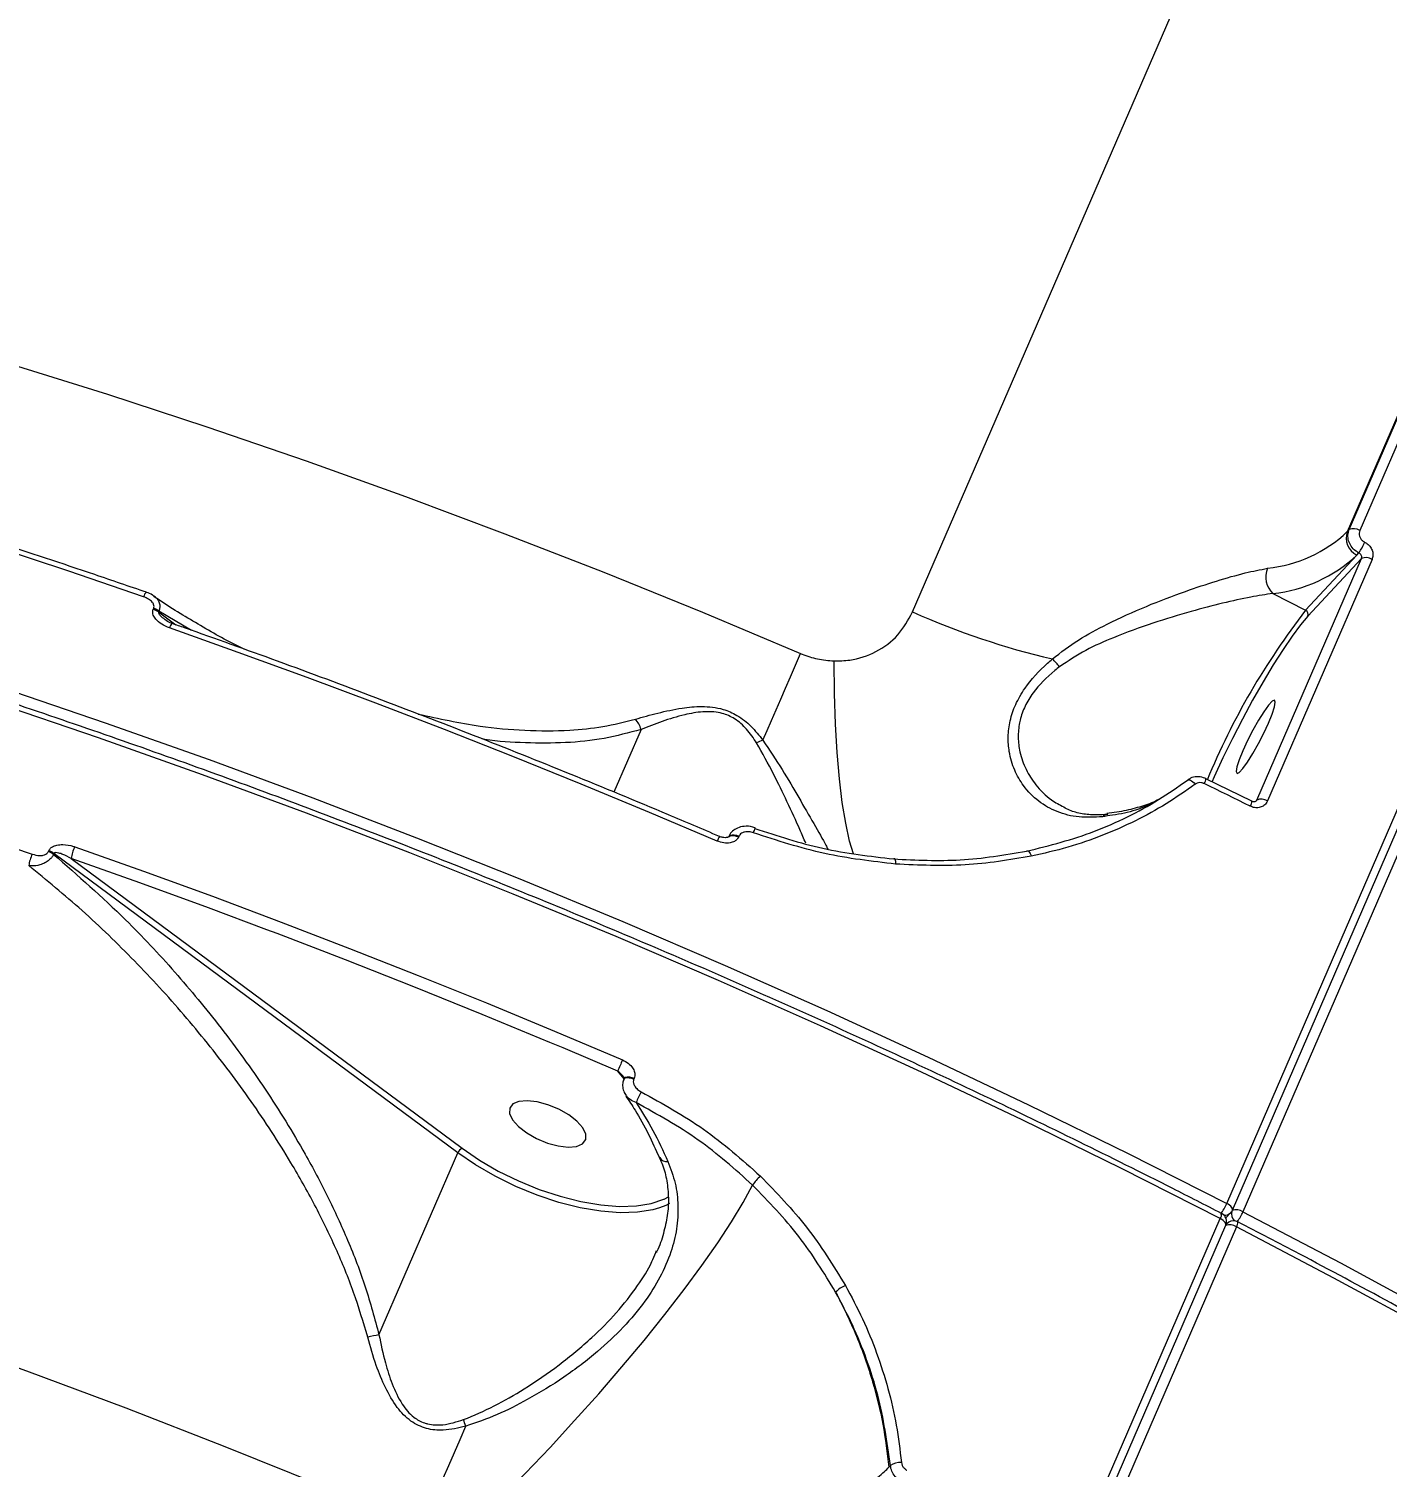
# Model space of a CAD drawing. Header units: millimetres. Extents: x -4688 to 6829, y -6350 to 4771.
# Drawn here: x 2557.3 to 2705.9, y 1205.5 to 1362.9 of the extents above; entities that cross this region are included whole.
import ezdxf

# ---------------------------------------------------------------- set-up
doc = ezdxf.new("R2010")
doc.units = ezdxf.units.MM
for name, color, linetype in [('DIKOM_ОБЪЕКТ', 7, 'Continuous'), ('DIKOM_РАЗМЕР_ЗОНА', 7, 'Continuous'), ('DIKOM_РАЗМЕР_ОБЪЕКТА', 7, 'Continuous')]:
    doc.layers.add(name, color=color, linetype=linetype)
doc.styles.add('style1', font='arial.ttf', dxfattribs={"width": 0.8})
doc.dimstyles.new('1-50', dxfattribs={"dimtxt": 300, "dimasz": 200, "dimexe": 100, "dimexo": 0, "dimgap": 100, "dimtad": 1, "dimtxsty": 'style1', "dimcen": 200, "dimclrd": 7, "dimclre": 7, "dimclrt": 7, "dimadec": 1, "dimazin": 2, "dimtfac": 1, "dimtmove": 0, "dimatfit": 2, "dimfxl": 0, "dimlwd": 25, "dimlwe": 18, "dimarcsym": 0})

# ---------------------------------------------------------------- blocks, each defined once
blk = doc.blocks.new('*D9')
at = {"layer": 'Defpoints', "color": 0, "transparency": 16777216}
for p in [(2285.35, 2926.08), (233.68, -3329.73), (5655.58, -3329.73)]:
    blk.add_point(p, dxfattribs=at)
at = {"layer": 'DIKOM_РАЗМЕР_ОБЪЕКТА', "color": 7, "lineweight": 18, "transparency": 16777216}
for p, q in [((2285.35, 2926.08), (5755.58, 2926.08)), ((233.68, -3329.73), (5755.58, -3329.73))]:
    blk.add_line(p, q, dxfattribs=at)
at = {"layer": 'DIKOM_РАЗМЕР_ОБЪЕКТА', "color": 7, "lineweight": 25, "transparency": 16777216}
blk.add_line((5655.58, 2726.08), (5655.58, -3129.73), dxfattribs=at)
at = {"layer": 'DIKOM_РАЗМЕР_ОБЪЕКТА', "color": 7, "transparency": 16777216}
for points in [[(5622.24, 2726.08), (5688.91, 2726.08), (5655.58, 2926.08)], [(5622.24, -3129.73), (5688.91, -3129.73), (5655.58, -3329.73)]]:
    blk.add_solid(points, dxfattribs=at)
at = {"layer": 'DIKOM_РАЗМЕР_ОБЪЕКТА', "color": 7, "transparency": 16777216, "insert": (5402.4, -130.27), "char_height": 300, "attachment_point": 5, "rotation": 90, "style": 'style1'}
blk.add_mtext('6250', dxfattribs=at)
blk = doc.blocks.new('*D10')
at = {"layer": 'Defpoints', "color": 0, "transparency": 16777216}
for p in [(2960.09, 4770.95), (741.18, -5330.34), (6729.08, -5330.34)]:
    blk.add_point(p, dxfattribs=at)
at = {"layer": 'DIKOM_РАЗМЕР_ЗОНА', "color": 7, "lineweight": 18, "transparency": 16777216}
for p, q in [((2960.09, 4770.95), (6829.08, 4770.95)), ((741.18, -5330.34), (6829.08, -5330.34))]:
    blk.add_line(p, q, dxfattribs=at)
at = {"layer": 'DIKOM_РАЗМЕР_ЗОНА', "color": 7, "lineweight": 25, "transparency": 16777216}
blk.add_line((6729.08, 4570.95), (6729.08, -5130.34), dxfattribs=at)
at = {"layer": 'DIKOM_РАЗМЕР_ЗОНА', "color": 7, "transparency": 16777216}
for points in [[(6695.74, 4570.95), (6762.41, 4570.95), (6729.08, 4770.95)], [(6695.74, -5130.34), (6762.41, -5130.34), (6729.08, -5330.34)]]:
    blk.add_solid(points, dxfattribs=at)
at = {"layer": 'DIKOM_РАЗМЕР_ЗОНА', "color": 7, "transparency": 16777216, "insert": (6475.9, -93.77), "char_height": 300, "attachment_point": 5, "rotation": 90, "style": 'style1'}
blk.add_mtext('10100', dxfattribs=at)
blk = doc.blocks.new('*D11')
at = {"layer": 'Defpoints', "color": 0, "transparency": 16777216}
for p in [(3703.08, 2652.76), (-3188.42, -47.63), (-3188.42, -4921.77)]:
    blk.add_point(p, dxfattribs=at)
at = {"layer": 'DIKOM_РАЗМЕР_ОБЪЕКТА', "color": 7, "lineweight": 18, "transparency": 16777216}
for p, q in [((3703.08, 2652.76), (3703.08, -5021.77)), ((-3188.42, -47.63), (-3188.42, -5021.77))]:
    blk.add_line(p, q, dxfattribs=at)
at = {"layer": 'DIKOM_РАЗМЕР_ОБЪЕКТА', "color": 7, "lineweight": 25, "transparency": 16777216}
blk.add_line((3503.08, -4921.77), (-2988.42, -4921.77), dxfattribs=at)
at = {"layer": 'DIKOM_РАЗМЕР_ОБЪЕКТА', "color": 7, "transparency": 16777216}
for points in [[(-2988.42, -4888.44), (-2988.42, -4955.11), (-3188.42, -4921.77)], [(3503.08, -4888.44), (3503.08, -4955.11), (3703.08, -4921.77)]]:
    blk.add_solid(points, dxfattribs=at)
at = {"layer": 'DIKOM_РАЗМЕР_ОБЪЕКТА', "color": 7, "transparency": 16777216, "insert": (4.08, -4668.6), "char_height": 300, "attachment_point": 5, "style": 'style1'}
blk.add_mtext('6900', dxfattribs=at)
blk = doc.blocks.new('*D12')
at = {"layer": 'Defpoints', "color": 0, "transparency": 16777216}
for p in [(4937.72, 2926.08), (-4688.42, -671.13), (4937.72, -6249.77)]:
    blk.add_point(p, dxfattribs=at)
at = {"layer": 'DIKOM_РАЗМЕР_ЗОНА', "color": 7, "lineweight": 18, "transparency": 16777216}
for p, q in [((4937.72, 2926.08), (4937.72, -6349.77)), ((-4688.42, -671.13), (-4688.42, -6349.77))]:
    blk.add_line(p, q, dxfattribs=at)
at = {"layer": 'DIKOM_РАЗМЕР_ЗОНА', "color": 7, "lineweight": 25, "transparency": 16777216}
blk.add_line((-4488.42, -6249.77), (4737.72, -6249.77), dxfattribs=at)
at = {"layer": 'DIKOM_РАЗМЕР_ЗОНА', "color": 7, "transparency": 16777216}
for points in [[(-4488.42, -6216.44), (-4488.42, -6283.11), (-4688.42, -6249.77)], [(4737.72, -6216.44), (4737.72, -6283.11), (4937.72, -6249.77)]]:
    blk.add_solid(points, dxfattribs=at)
at = {"layer": 'DIKOM_РАЗМЕР_ЗОНА', "color": 7, "transparency": 16777216, "insert": (124.65, -5996.6), "char_height": 300, "attachment_point": 5, "style": 'style1'}
blk.add_mtext('9650', dxfattribs=at)

msp = doc.modelspace()

# ---------------------------------------------------------------- linework, layer by layer
at = {"layer": 'DIKOM_ОБЪЕКТ', "color": 7, "linetype": 'Continuous', "lineweight": 15}
for p, q in [((2688.348, 1234.364), (2861.34, 1633.812)), ((2688.956, 1233.63), (2861.948, 1633.078)), ((2863.105, 1632.902), (2690.113, 1233.454)), ((2653.981, 1299.058), (2779.079, 1587.915)), ((2731.197, 1376.345), (2701.531, 1307.844)), ((2701.737, 1308.066), (2731.403, 1376.566)), ((2732.559, 1376.466), (2702.893, 1307.966)), ((2701.531, 1307.844), (2701.737, 1308.066)), ((2691.636, 1278.49), (2703.073, 1304.9)), ((2704.235, 1304.797), (2692.797, 1278.387)), ((2696.968, 1299.242), (2702.577, 1305.286)), ((2703.073, 1304.9), (2697.23, 1298.602)), ((2702.577, 1305.286), (2702.795, 1305.521)), ((2693.402, 1301.081), (2696.968, 1299.242)), ((2570.907, 1299.355), (2570.95, 1299.455)), ((2571.518, 1299.159), (2571.475, 1299.059)), ((2571.475, 1299.059), (2573.355, 1297.665)), ((2575.097, 1297.048), (2571.518, 1299.159)), ((2624.273, 1286.21), (2621.3, 1279.345)), ((2691.086, 1278.357), (2686.06, 1280.823)), ((2691.49, 1278.332), (2691.636, 1278.49)), ((2633.895, 1274.531), (2633.861, 1274.453)), ((2634.982, 1274.536), (2634.948, 1274.459)), ((2559.426, 1272.845), (2559.469, 1272.945)), ((2560.037, 1272.649), (2559.994, 1272.549)), ((2604.217, 1239.9), (2560.037, 1272.649)), ((2561.927, 1272.094), (2604.688, 1240.396)), ((2621.717, 1248.833), (2615.74, 1251.369)), ((2622.404, 1247.999), (2621.717, 1248.833)), ((2622.423, 1248.043), (2622.39, 1247.966)), ((2623.511, 1248.049), (2623.477, 1247.971)), ((2595.598, 1219.999), (2604.217, 1239.9)), ((2626.309, 1239.386), (2626.296, 1239.415)), ((2626.783, 1234.837), (2627.266, 1235.098)), ((2514.64, 833.266), (2687.633, 1232.714)), ((2688.24, 1232.775), (2688.771, 1233.347)), ((2688.351, 1232.149), (2688.274, 1232.066)), ((2515.248, 832.531), (2688.241, 1231.979)), ((2689.398, 1231.804), (2516.405, 832.356)), ((2625.888, 1229.014), (2625.971, 1229.21)), ((2651.374, 1205.509), (2651.546, 1205.694))]:
    msp.add_line(p, q, dxfattribs=at)
at = {"layer": 'DIKOM_ОБЪЕКТ', "color": 7, "linetype": 'Continuous', "lineweight": 15, "flags": 128}
for points in [[(2469.706, 1346.971), (2480.118, 1345.036), (2490.621, 1342.911), (2501.206, 1340.597), (2511.863, 1338.096), (2522.582, 1335.411), (2533.353, 1332.543), (2544.167, 1329.497), (2555.012, 1326.274), (2565.88, 1322.877), (2576.759, 1319.311), (2587.641, 1315.577), (2598.514, 1311.68), (2609.368, 1307.623), (2620.194, 1303.41), (2630.982, 1299.044), (2641.721, 1294.531)], [(2569.848, 1300.727), (2561.655, 1303.516), (2553.462, 1306.218), (2545.274, 1308.833), (2537.094, 1311.36), (2528.926, 1313.797), (2520.774, 1316.144), (2512.64, 1318.398), (2504.529, 1320.561)], [(2475.189, 1313.099), (2486.348, 1310.453), (2497.568, 1307.624), (2508.838, 1304.615), (2520.151, 1301.427), (2531.496, 1298.063), (2542.863, 1294.526), (2554.243, 1290.82), (2565.627, 1286.947), (2577.005, 1282.91), (2588.367, 1278.713), (2599.703, 1274.36), (2611.005, 1269.854), (2622.262, 1265.198), (2633.466, 1260.398), (2644.606, 1255.457), (2655.674, 1250.378), (2666.659, 1245.167), (2677.554, 1239.827), (2688.348, 1234.364)], [(2687.633, 1232.714), (2676.839, 1238.177), (2665.944, 1243.516), (2654.959, 1248.727), (2643.891, 1253.806), (2632.751, 1258.747), (2621.547, 1263.548), (2610.29, 1268.203), (2598.988, 1272.709), (2587.652, 1277.063), (2576.29, 1281.259), (2564.912, 1285.296), (2553.528, 1289.169), (2542.148, 1292.876), (2530.781, 1296.412), (2519.436, 1299.776), (2508.124, 1302.964), (2496.853, 1305.974), (2485.633, 1308.802), (2474.474, 1311.448)], [(2697.23, 1298.602), (2696.423, 1297.654), (2695.506, 1296.432), (2694.5, 1294.963), (2693.427, 1293.281), (2692.311, 1291.422), (2691.178, 1289.429), (2690.052, 1287.346), (2688.958, 1285.22), (2687.922, 1283.097), (2686.966, 1281.026), (2686.709, 1280.447)], [(2632.605, 1273.997), (2625.174, 1277.143), (2617.72, 1280.225), (2610.247, 1283.242), (2602.755, 1286.193), (2595.25, 1289.077), (2587.732, 1291.892), (2580.205, 1294.638), (2572.672, 1297.314)], [(2637.59, 1285.041), (2638.055, 1286.105), (2638.537, 1287.207), (2639.034, 1288.346), (2639.545, 1289.52), (2640.07, 1290.728), (2640.609, 1291.967), (2641.159, 1293.235), (2641.721, 1294.531)], [(2647.502, 1272.591), (2647.084, 1274.006), (2646.657, 1275.945), (2646.286, 1278.218), (2645.975, 1280.802), (2645.726, 1283.671), (2645.543, 1286.799), (2645.427, 1290.152), (2645.379, 1293.699)], [(2492.333, 1292.401), (2500.445, 1290.239), (2508.579, 1287.984), (2516.731, 1285.638), (2524.899, 1283.201), (2533.079, 1280.674), (2541.267, 1278.059), (2549.459, 1275.357), (2557.653, 1272.568)], [(2690.109, 1283.886), (2689.712, 1282.901), (2689.462, 1282.118), (2689.377, 1281.601), (2689.465, 1281.391), (2689.719, 1281.506), (2690.119, 1281.937), (2690.631, 1282.647), (2691.214, 1283.581), (2691.821, 1284.661), (2692.404, 1285.801), (2692.914, 1286.909), (2693.31, 1287.894), (2693.56, 1288.677), (2693.645, 1289.194), (2693.557, 1289.404), (2693.303, 1289.289), (2692.903, 1288.859), (2692.391, 1288.148), (2691.808, 1287.215), (2691.201, 1286.134), (2690.619, 1284.994), (2690.109, 1283.886)], [(2684.002, 1280.638), (2684.069, 1280.686), (2684.156, 1280.703), (2684.26, 1280.69), (2684.377, 1280.646), (2684.504, 1280.575), (2684.634, 1280.478), (2684.765, 1280.358), (2684.89, 1280.22)], [(2690.92, 1277.813), (2690.292, 1278.123), (2689.664, 1278.433), (2689.035, 1278.742), (2688.407, 1279.051), (2687.777, 1279.36), (2687.148, 1279.668), (2686.518, 1279.975), (2685.888, 1280.283)], [(2675.334, 1276.929), (2675.302, 1276.925), (2675.224, 1276.91)], [(2633.863, 1274.457), (2633.896, 1274.507), (2634.017, 1274.584), (2634.199, 1274.619), (2634.427, 1274.608), (2634.684, 1274.553), (2634.948, 1274.459)], [(2633.895, 1274.531), (2633.929, 1274.585), (2634.05, 1274.662), (2634.232, 1274.697), (2634.461, 1274.686), (2634.718, 1274.631), (2634.982, 1274.536)], [(2562.307, 1273.38), (2569.84, 1270.704), (2577.367, 1267.958), (2584.884, 1265.143), (2592.39, 1262.259), (2599.881, 1259.309), (2607.355, 1256.292), (2614.809, 1253.209), (2622.239, 1250.063)], [(2666.442, 1272.889), (2666.494, 1272.934), (2666.554, 1272.943), (2666.621, 1272.918), (2666.69, 1272.858), (2666.761, 1272.766), (2666.831, 1272.646), (2666.896, 1272.501), (2666.955, 1272.336)], [(2583.336, 1264.299), (2576.951, 1266.686), (2569.442, 1269.425), (2561.927, 1272.094)], [(2651.917, 1272.04), (2651.955, 1272.084), (2651.992, 1272.093), (2652.025, 1272.067), (2652.055, 1272.007), (2652.079, 1271.915), (2652.097, 1271.794), (2652.109, 1271.649), (2652.113, 1271.484)], [(2615.74, 1251.369), (2614.304, 1251.972), (2606.868, 1255.047), (2599.412, 1258.056), (2591.938, 1261), (2584.451, 1263.877), (2583.336, 1264.299)], [(2622.39, 1247.965), (2622.425, 1248.02), (2622.545, 1248.097), (2622.727, 1248.131), (2622.956, 1248.121), (2623.213, 1248.066), (2623.477, 1247.971)], [(2622.424, 1248.045), (2622.458, 1248.097), (2622.579, 1248.174), (2622.761, 1248.209), (2622.99, 1248.199), (2623.246, 1248.144), (2623.511, 1248.049)], [(2617.249, 1243.352), (2616.35, 1244.052), (2615.266, 1244.672), (2614.083, 1245.161), (2612.898, 1245.481), (2611.806, 1245.605), (2610.897, 1245.523), (2610.243, 1245.242), (2609.898, 1244.785), (2609.889, 1244.188), (2610.218, 1243.5), (2610.858, 1242.777), (2611.756, 1242.078), (2612.841, 1241.458), (2614.024, 1240.969), (2615.209, 1240.649), (2616.301, 1240.525), (2617.21, 1240.607), (2617.864, 1240.888), (2618.209, 1241.345), (2618.217, 1241.942), (2617.889, 1242.629), (2617.249, 1243.352)], [(2600.295, 1198.878), (2589.557, 1203.392), (2578.769, 1207.757), (2567.943, 1211.97), (2557.089, 1216.027), (2546.215, 1219.924), (2535.334, 1223.658), (2524.455, 1227.224), (2513.587, 1230.621), (2502.741, 1233.844), (2491.928, 1236.89), (2481.156, 1239.758), (2470.437, 1242.443)], [(2626.286, 1233.877), (2625.561, 1233.666), (2623.884, 1233.395), (2621.971, 1233.343), (2619.866, 1233.51), (2617.62, 1233.894), (2615.286, 1234.484), (2612.918, 1235.267), (2610.573, 1236.224), (2608.306, 1237.334), (2606.171, 1238.569), (2604.217, 1239.9)], [(2604.688, 1240.396), (2606.583, 1239.105), (2608.654, 1237.908), (2610.852, 1236.832), (2613.126, 1235.903), (2615.422, 1235.144), (2617.686, 1234.572), (2619.863, 1234.2), (2621.904, 1234.037), (2623.759, 1234.088), (2625.385, 1234.351), (2626.744, 1234.819), (2626.783, 1234.837)], [(2603.411, 1196.793), (2606.099, 1199.343), (2608.83, 1202.026), (2611.575, 1204.816), (2614.309, 1207.685), (2617.004, 1210.605), (2619.633, 1213.547), (2622.171, 1216.482), (2624.593, 1219.381), (2626.873, 1222.215), (2628.991, 1224.957), (2630.925, 1227.579), (2632.656, 1230.056), (2634.167, 1232.362), (2635.443, 1234.476), (2636.471, 1236.376)], [(2627.366, 1234.358), (2626.962, 1234.149), (2626.286, 1233.877)], [(2688.956, 1233.63), (2688.962, 1233.648), (2688.971, 1233.737), (2688.943, 1233.837), (2688.88, 1233.944), (2688.785, 1234.055), (2688.662, 1234.165), (2688.514, 1234.269), (2688.348, 1234.364)], [(2688.241, 1231.979), (2688.247, 1231.997), (2688.256, 1232.086), (2688.228, 1232.186), (2688.166, 1232.294), (2688.071, 1232.405), (2687.947, 1232.514), (2687.799, 1232.619), (2687.633, 1232.714)], [(2688.263, 1232.035), (2688.29, 1232.075), (2688.351, 1232.149)], [(2690.113, 1233.454), (2700.778, 1227.853), (2711.324, 1222.137)], [(2710.609, 1220.487), (2700.063, 1226.202), (2689.398, 1231.804)], [(2600.295, 1198.878), (2600.867, 1200.2), (2601.449, 1201.545), (2602.039, 1202.911), (2602.636, 1204.296), (2603.241, 1205.698), (2603.851, 1207.115), (2604.466, 1208.545), (2605.084, 1209.984)]]:
    msp.add_lwpolyline(points, dxfattribs=at)
at = {"layer": 'DIKOM_ОБЪЕКТ', "color": 7, "linetype": 'Continuous', "lineweight": 15}
for centre, radius, start, end in [((2691.195, 1318.86), 15.105, 276.07232, 313.17685), ((2703.458, 1307.139), 2.052, 159.89761, 244.57363), ((2702.227, 1307.003), 1.171, 55.34952, 114.76817), ((2697.231, 1309.281), 6.715, 325.94929, 337.38902), ((2691.725, 1316.852), 15.86, 276.07232, 313.17685), ((2703.564, 1303.832), 1.175, 55.21042, 114.69449), ((2695.087, 1302.899), 2.479, 157.70746, 227.19283), ((2570.675, 1300.533), 0.849, 127.23137, 166.77436), ((2570.205, 1297.311), 2.16, 54.0055, 71.05225), ((2570.249, 1297.412), 2.16, 54.0055, 71.05225), ((2689.129, 1378.264), 86.654, 246.07072, 256.74963), ((2761.403, 1249.415), 81.453, 142.28537, 157.42795), ((2696.748, 1298.779), 0.513, 339.89761, 64.57363), ((2573.5, 1297.126), 0.848, 127.75076, 167.23816), ((2663.804, 1287.984), 8.065, 39.09911, 47.36053), ((2621.466, 1285.383), 2.926, 16.42448, 41.8645), ((2638.616, 1281.721), 3.475, 107.17727, 119.61812), ((2684.811, 1280.923), 1.253, 329.26584, 355.42012), ((2689.962, 1278.402), 1.124, 328.44658, 357.72249), ((2692.127, 1277.422), 1.175, 55.21042, 114.69449), ((2675.478, 1275.81), 1.13, 103.03344, 130.47356), ((2644.74, 1268.917), 13.156, 154.83451, 157.28608), ((2632.688, 1276.425), 4.17, 338.65567, 346.41107), ((2558.768, 1270.902), 2.16, 54.0055, 71.05225), ((2566.664, 1271.393), 4.789, 155.48338, 171.57647), ((2562.026, 1270.598), 4.796, 155.75129, 171.40148), ((2558.724, 1270.801), 2.16, 54.0055, 71.05225), ((2698.992, 1216.718), 83.683, 156.51725, 157.43237), ((2645.779, 1235.239), 24.283, 152.20863, 155.28087), ((2605.071, 1239.56), 0.919, 114.59903, 158.32488), ((2627.095, 1239.881), 0.929, 212.19645, 277.11609), ((2640.98, 1233.27), 5.475, 131.80022, 145.43355), ((2683.578, 1236.329), 5.158, 322.68627, 337.61263), ((2688.038, 1234.027), 1, 317.13963, 336.58356), ((2689.396, 1232.427), 1.252, 55.10661, 111.44657), ((2686.882, 1233.21), 0.9, 326.50222, 3.55481), ((2687.323, 1232.377), 1, 336.58356, 62.78465), ((2688.151, 1233.946), 0.862, 261.21892, 315.99816), ((2688.68, 1230.773), 1.255, 55.15439, 111.26544), ((2689.084, 1231.469), 1, 76.22064, 137.13963), ((2689.849, 1233.221), 0.998, 163.09351, 229.46639), ((2689.084, 1231.469), 1, 62.66279, 76.22064), ((2688.667, 1232.291), 0.878, 326.26977, 4.29789), ((2685.001, 1235.604), 5.545, 324.37898, 337.19161), ((2647.762, 1222.572), 3.04, 111.97016, 136.51416), ((2605.307, 1173.77), 47.238, 101.85993, 103.3947), ((2585.055, 1203.67), 21.001, 17.4978, 19.60072), ((2652.599, 1204.204), 1.825, 85.04262, 125.25228)]:
    msp.add_arc(centre, radius, start, end, dxfattribs=at)
for points, knots in [([(2687.78, 1233.266), (2685.998, 1234.178), (2680.827, 1236.825), (2672.197, 1241.122), (2661.868, 1246.118), (2651.458, 1250.997), (2640.979, 1255.756), (2630.437, 1260.391), (2619.841, 1264.899), (2609.198, 1269.277), (2598.516, 1273.522), (2587.803, 1277.629), (2577.068, 1281.597), (2566.318, 1285.422), (2555.562, 1289.101), (2544.807, 1292.631), (2534.062, 1296.01), (2523.335, 1299.236), (2512.634, 1302.305), (2501.966, 1305.216), (2491.34, 1307.966), (2480.764, 1310.553), (2470.246, 1312.976), (2459.793, 1315.232), (2449.414, 1317.32), (2439.116, 1319.237), (2428.907, 1320.984), (2418.795, 1322.558), (2408.787, 1323.958), (2398.89, 1325.184), (2389.113, 1326.233), (2379.462, 1327.106), (2369.944, 1327.801), (2360.567, 1328.318), (2351.339, 1328.657), (2342.264, 1328.818), (2333.352, 1328.799), (2324.607, 1328.602), (2316.037, 1328.226), (2307.649, 1327.671), (2299.447, 1326.938), (2291.44, 1326.027), (2283.632, 1324.939), (2276.029, 1323.675), (2268.637, 1322.235), (2261.463, 1320.62), (2254.51, 1318.832), (2247.785, 1316.871), (2241.293, 1314.74), (2235.038, 1312.439), (2229.026, 1309.971), (2223.261, 1307.336), (2217.748, 1304.538), (2212.49, 1301.578), (2207.494, 1298.458), (2202.759, 1295.183), (2198.303, 1291.746), (2194.639, 1288.659), (2192.573, 1286.657), (2191.8, 1285.907)], [0, 0, 0, 0, 0.0093746, 0.0271864, 0.0449984, 0.0628104, 0.0806223, 0.0984341, 0.116246, 0.1340579, 0.1518698, 0.1696818, 0.1874938, 0.205306, 0.2231183, 0.2409307, 0.2587433, 0.2765562, 0.2943692, 0.3121826, 0.3299962, 0.3478102, 0.3656245, 0.3834392, 0.4012543, 0.4190699, 0.436886, 0.4547026, 0.4725198, 0.4903376, 0.508156, 0.5259751, 0.543795, 0.5616156, 0.579437, 0.5972592, 0.6150823, 0.6329063, 0.6507312, 0.668557, 0.6863838, 0.7042113, 0.7220398, 0.7398689, 0.7576987, 0.775529, 0.7933595, 0.8111899, 0.8290198, 0.8468486, 0.8646758, 0.8825006, 0.9003223, 0.9181399, 0.9359523, 0.9537585, 0.9715573, 0.9893478, 1, 1, 1, 1]), ([(2570.161, 1301.209), (2568.274, 1301.857), (2562.803, 1303.736), (2553.745, 1306.733), (2542.998, 1310.149), (2532.265, 1313.41), (2521.558, 1316.514), (2512.444, 1319.035), (2506.911, 1320.494), (2504.923, 1321.018)], [0, 0, 0, 0, 0.0864657, 0.250752, 0.4150434, 0.5793367, 0.7436321, 0.9079299, 1, 1, 1, 1]), ([(2702.795, 1305.521), (2702.667, 1305.595), (2702.346, 1305.782), (2701.933, 1306.232), (2701.646, 1306.832), (2701.554, 1307.48), (2701.676, 1307.871), (2701.737, 1308.066)], [0, 0, 0, 0, 0.14171637, 0.35639956, 0.57095124, 0.78546074, 1, 1, 1, 1]), ([(2702.893, 1307.966), (2702.862, 1307.869), (2702.802, 1307.673), (2702.849, 1307.35), (2702.995, 1307.051), (2703.204, 1306.828), (2703.366, 1306.736), (2703.43, 1306.699)], [0, 0, 0, 0, 0.21424, 0.428583, 0.6431735, 0.858082, 1, 1, 1, 1]), ([(2703.43, 1306.699), (2703.527, 1306.644), (2703.769, 1306.505), (2704.082, 1306.17), (2704.301, 1305.722), (2704.371, 1305.236), (2704.28, 1304.943), (2704.235, 1304.797)], [0, 0, 0, 0, 0.1418471, 0.3567284, 0.5713333, 0.7857186, 1, 1, 1, 1]), ([(2703.073, 1304.9), (2703.088, 1304.948), (2703.118, 1305.046), (2703.093, 1305.205), (2703.018, 1305.352), (2702.911, 1305.46), (2702.828, 1305.503), (2702.795, 1305.521)], [0, 0, 0, 0, 0.2139775, 0.4281717, 0.6427849, 0.8579017, 1, 1, 1, 1]), ([(2669.267, 1293.917), (2670.195, 1294.635), (2672.055, 1296.072), (2675.586, 1297.937), (2679.547, 1299.728), (2683.612, 1301.264), (2687.25, 1302.477), (2690.312, 1303.355), (2692.004, 1303.686), (2692.793, 1303.84)], [0, 0, 0, 0, 0.1281522, 0.2567389, 0.4268156, 0.5968782, 0.7373104, 0.8775716, 1, 1, 1, 1]), ([(2570.95, 1299.455), (2570.97, 1299.524), (2571.009, 1299.661), (2570.949, 1299.906), (2570.759, 1300.2), (2570.381, 1300.508), (2570.031, 1300.652), (2569.848, 1300.727)], [0, 0, 0, 0, 0.1206113, 0.2406382, 0.4168594, 0.6949762, 1, 1, 1, 1]), ([(2570.964, 1300.799), (2570.919, 1300.835), (2570.685, 1301.021), (2570.393, 1301.119), (2570.156, 1301.199)], [0, 0, 0, 0, 0.1883573, 1, 1, 1, 1]), ([(2580.83, 1294.992), (2580.783, 1295.014), (2579.178, 1295.773), (2576.105, 1297.544), (2572.86, 1299.452), (2571.19, 1300.624), (2570.968, 1300.779)], [0, 0, 0, 0, 0.0139199, 0.4754511, 0.9305287, 1, 1, 1, 1]), ([(2570.975, 1300.788), (2571.137, 1300.663), (2571.43, 1300.437), (2571.608, 1299.982), (2571.642, 1299.558), (2571.56, 1299.294), (2571.518, 1299.159)], [0, 0, 0, 0, 0.3267964, 0.593228, 0.7911463, 1, 1, 1, 1]), ([(2693.402, 1301.081), (2692.612, 1300.965), (2690.921, 1300.717), (2687.876, 1300.033), (2684.278, 1299.09), (2680.24, 1297.868), (2676.341, 1296.449), (2672.844, 1294.921), (2670.999, 1293.693), (2670.063, 1293.07)], [0, 0, 0, 0, 0.12270887, 0.26246211, 0.40601624, 0.57492486, 0.74826212, 0.87236816, 1, 1, 1, 1]), ([(2572.672, 1297.314), (2572.381, 1297.436), (2571.818, 1297.672), (2571.215, 1298.174), (2570.912, 1298.649), (2570.817, 1299.035), (2570.877, 1299.248), (2570.907, 1299.355)], [0, 0, 0, 0, 0.3047452, 0.5876433, 0.7664737, 0.8828691, 1, 1, 1, 1]), ([(2571.475, 1299.059), (2571.471, 1299.044), (2571.461, 1299.01), (2571.477, 1298.934), (2571.56, 1298.771), (2571.818, 1298.484), (2572.102, 1298.307), (2572.283, 1298.195)], [0, 0, 0, 0, 0.0412398, 0.0920941, 0.1844323, 0.4812315, 1, 1, 1, 1]), ([(2572.988, 1297.818), (2572.907, 1297.839), (2572.606, 1297.916), (2572.367, 1298.089), (2572.192, 1298.216)], [0, 0, 0, 0, 0.2683331, 1, 1, 1, 1]), ([(2645.379, 1293.699), (2645.956, 1293.711), (2647.574, 1293.743), (2650.073, 1294.619), (2652.528, 1296.437), (2653.494, 1298.179), (2653.981, 1299.058)], [0, 0, 0, 0, 0.1529617, 0.4283712, 0.7114357, 1, 1, 1, 1]), ([(2632.833, 1274.512), (2630.975, 1275.303), (2625.585, 1277.6), (2616.627, 1281.302), (2605.952, 1285.572), (2595.245, 1289.703), (2584.701, 1293.626), (2577.275, 1296.29), (2573.43, 1297.639), (2572.98, 1297.797)], [0, 0, 0, 0, 0.0939969, 0.2725895, 0.4511864, 0.6297838, 0.808382, 0.9775831, 1, 1, 1, 1]), ([(2641.721, 1294.531), (2641.775, 1294.508), (2642.373, 1294.256), (2643.585, 1293.861), (2644.773, 1293.754), (2645.379, 1293.699)], [0, 0, 0, 0, 0.0468117, 0.5142778, 1, 1, 1, 1]), ([(2674.745, 1276.669), (2673.874, 1276.618), (2672.106, 1276.515), (2669.768, 1277.122), (2667.705, 1278.272), (2666.154, 1279.854), (2665.076, 1281.731), (2664.525, 1283.566), (2664.385, 1285.415), (2664.592, 1287.155), (2665.194, 1288.959), (2666.444, 1291.136), (2667.952, 1292.778), (2669.091, 1293.765), (2669.267, 1293.917)], [0, 0, 0, 0, 0.1084786, 0.2202175, 0.3276464, 0.4383071, 0.5238012, 0.6115056, 0.6745126, 0.7390859, 0.8027725, 0.8688952, 0.9797316, 1, 1, 1, 1]), ([(2670.063, 1293.07), (2669.89, 1292.936), (2668.784, 1292.072), (2667.374, 1290.662), (2666.223, 1288.764), (2665.829, 1287.649), (2665.576, 1286.495), (2665.478, 1285.305), (2665.698, 1283.565), (2666.333, 1281.789), (2667.49, 1279.994), (2668.883, 1278.568), (2670.054, 1277.973), (2670.522, 1277.736)], [0, 0, 0, 0, 0.0272962, 0.174799, 0.2515823, 0.331339, 0.3460844, 0.4301807, 0.5168111, 0.6333595, 0.7531432, 0.9014184, 1, 1, 1, 1]), ([(2623.645, 1287.336), (2624.45, 1287.564), (2626.069, 1288.025), (2628.508, 1288.55), (2630.91, 1288.792), (2633.026, 1288.578), (2634.909, 1287.759), (2636.399, 1286.553), (2637.182, 1285.559), (2637.59, 1285.041)], [0, 0, 0, 0, 0.1836407, 0.3692282, 0.5090692, 0.6522032, 0.7508521, 0.870207, 1, 1, 1, 1]), ([(2599.898, 1287.883), (2602.15, 1287.397), (2606.039, 1286.557), (2611.581, 1286.047), (2616.07, 1286.052), (2620.117, 1286.453), (2622.466, 1287.041), (2623.645, 1287.336)], [0, 0, 0, 0, 0.2809501, 0.4853037, 0.69096, 0.8448854, 1, 1, 1, 1]), ([(2636.899, 1284.742), (2636.564, 1285.251), (2635.93, 1286.211), (2634.642, 1287.388), (2633.039, 1288.09), (2631.828, 1288.177), (2630.451, 1288.107), (2628.793, 1287.801), (2626.536, 1287.094), (2625.031, 1286.506), (2624.273, 1286.21)], [0, 0, 0, 0, 0.1298043, 0.2451349, 0.3384772, 0.4558055, 0.4772513, 0.6177466, 0.807631, 1, 1, 1, 1]), ([(2624.273, 1286.21), (2622.929, 1285.846), (2620.227, 1285.115), (2615.971, 1284.689), (2611.61, 1284.715), (2608.55, 1284.872), (2606.964, 1285.164), (2606.861, 1285.183)], [0, 0, 0, 0, 0.2401438, 0.4829707, 0.732, 0.9824499, 1, 1, 1, 1]), ([(2642.285, 1273.755), (2642.08, 1274.243), (2641.528, 1275.554), (2640.304, 1278.151), (2638.801, 1281.353), (2637.537, 1283.605), (2636.899, 1284.742)], [0, 0, 0, 0, 0.1750936, 0.4700748, 0.7325827, 1, 1, 1, 1]), ([(2637.59, 1285.041), (2638.316, 1283.953), (2639.786, 1281.75), (2641.587, 1278.636), (2643.204, 1275.845), (2644.27, 1273.985), (2644.623, 1273.263), (2644.687, 1273.131)], [0, 0, 0, 0, 0.2232008, 0.4519529, 0.6950554, 0.9441732, 1, 1, 1, 1]), ([(2686.053, 1280.807), (2685.974, 1280.849), (2685.667, 1281.012), (2685.076, 1281.064), (2684.446, 1280.948), (2684.155, 1280.723), (2684.047, 1280.639)], [0, 0, 0, 0, 0.1238586, 0.4815759, 0.8066623, 1, 1, 1, 1]), ([(2666.442, 1272.889), (2668.966, 1273.529), (2672.787, 1274.496), (2677.505, 1276.61), (2680.903, 1278.453), (2682.98, 1279.918), (2684.002, 1280.638)], [0, 0, 0, 0, 0.3951678, 0.5979285, 0.8021812, 1, 1, 1, 1]), ([(2684.89, 1280.22), (2683.846, 1279.487), (2681.762, 1278.022), (2678.365, 1276.168), (2674.768, 1274.577), (2670.966, 1273.258), (2668.296, 1272.644), (2666.955, 1272.336)], [0, 0, 0, 0, 0.1976813, 0.3947, 0.5930892, 0.7957984, 1, 1, 1, 1]), ([(2685.888, 1280.283), (2685.783, 1280.323), (2685.572, 1280.403), (2685.242, 1280.391), (2685.017, 1280.309), (2684.912, 1280.236), (2684.89, 1280.22)], [0, 0, 0, 0, 0.3067236, 0.613302, 0.919473, 1, 1, 1, 1]), ([(2675.335, 1276.943), (2674.886, 1276.9), (2673.89, 1276.804), (2672.492, 1276.966), (2671.331, 1277.249), (2670.723, 1277.586), (2670.515, 1277.701)], [0, 0, 0, 0, 0.2427927, 0.5374353, 0.8423638, 1, 1, 1, 1]), ([(2680.078, 1278.086), (2679.525, 1277.834), (2678.302, 1277.277), (2676.388, 1276.892), (2675.112, 1276.719), (2674.745, 1276.669)], [0, 0, 0, 0, 0.3710263, 0.819457, 1, 1, 1, 1]), ([(2680.946, 1278.571), (2680.671, 1278.435), (2679.909, 1278.056), (2678.349, 1277.576), (2676.711, 1277.186), (2675.585, 1277.055), (2675.218, 1277.013)], [0, 0, 0, 0, 0.1848358, 0.513181, 0.8413245, 1, 1, 1, 1]), ([(2692.797, 1278.387), (2692.751, 1278.299), (2692.635, 1278.078), (2692.324, 1277.809), (2691.885, 1277.645), (2691.391, 1277.631), (2691.077, 1277.752), (2690.92, 1277.813)], [0, 0, 0, 0, 0.1406201, 0.3550994, 0.5698681, 0.7848826, 1, 1, 1, 1]), ([(2691.553, 1278.381), (2691.547, 1278.37), (2691.525, 1278.333), (2691.442, 1278.299), (2691.296, 1278.291), (2691.175, 1278.313), (2691.108, 1278.35), (2691.087, 1278.361)], [0, 0, 0, 0, 0.1446175, 0.4914604, 0.7176188, 0.915032, 1, 1, 1, 1]), ([(2691.556, 1278.378), (2691.566, 1278.386), (2691.603, 1278.416), (2691.622, 1278.459), (2691.636, 1278.49)], [0, 0, 0, 0, 0.2847566, 1, 1, 1, 1]), ([(2633.868, 1274.466), (2633.866, 1274.464), (2633.862, 1274.459), (2633.819, 1274.431), (2633.724, 1274.396), (2633.555, 1274.367), (2633.282, 1274.374), (2633.021, 1274.428), (2632.867, 1274.501), (2632.835, 1274.516)], [0, 0, 0, 0, 0.0680243, 0.144754, 0.2541292, 0.3851287, 0.5999473, 0.9167059, 1, 1, 1, 1]), ([(2636.737, 1275.432), (2636.653, 1275.465), (2636.273, 1275.616), (2635.597, 1275.657), (2634.822, 1275.482), (2634.272, 1275.105), (2633.961, 1274.76), (2633.908, 1274.545), (2633.903, 1274.527)], [0, 0, 0, 0, 0.0814443, 0.3696072, 0.5976339, 0.7964564, 0.9827401, 1, 1, 1, 1]), ([(2636.572, 1274.907), (2636.409, 1274.953), (2636.088, 1275.044), (2635.631, 1275.015), (2635.285, 1274.885), (2635.077, 1274.715), (2635.009, 1274.586), (2634.982, 1274.536)], [0, 0, 0, 0, 0.2734512, 0.5392961, 0.7386509, 0.8989115, 1, 1, 1, 1]), ([(2652.113, 1271.484), (2649.516, 1271.785), (2644.257, 1272.395), (2639.155, 1274.063), (2636.572, 1274.907)], [0, 0, 0, 0, 0.4938421, 1, 1, 1, 1]), ([(2636.708, 1275.382), (2639.173, 1274.575), (2644.165, 1272.94), (2649.312, 1272.342), (2651.917, 1272.04)], [0, 0, 0, 0, 0.4938461, 1, 1, 1, 1]), ([(2559.469, 1272.945), (2559.513, 1273.023), (2559.612, 1273.197), (2559.921, 1273.422), (2560.399, 1273.59), (2561.186, 1273.653), (2561.847, 1273.535), (2562.261, 1273.395), (2562.307, 1273.38)], [0, 0, 0, 0, 0.0933723, 0.2087465, 0.3720832, 0.5792995, 0.9536434, 1, 1, 1, 1]), ([(2634.948, 1274.459), (2634.9, 1274.372), (2634.79, 1274.171), (2634.464, 1273.93), (2633.964, 1273.768), (2633.304, 1273.758), (2632.846, 1273.915), (2632.605, 1273.997)], [0, 0, 0, 0, 0.1205713, 0.2783619, 0.4705804, 0.720825, 1, 1, 1, 1]), ([(2559.994, 1272.549), (2559.94, 1272.45), (2559.821, 1272.232), (2559.508, 1271.904), (2559.052, 1271.595), (2558.399, 1271.343), (2557.781, 1271.263), (2557.398, 1271.303), (2557.284, 1271.315)], [0, 0, 0, 0, 0.1137204, 0.2493511, 0.4227181, 0.6134963, 0.8848304, 1, 1, 1, 1]), ([(2557.653, 1272.568), (2557.928, 1272.495), (2558.328, 1272.389), (2558.851, 1272.437), (2559.143, 1272.54), (2559.336, 1272.684), (2559.398, 1272.795), (2559.426, 1272.845)], [0, 0, 0, 0, 0.4299746, 0.6257729, 0.7881205, 0.905263, 1, 1, 1, 1]), ([(2559.994, 1272.549), (2562.656, 1270.224), (2567.249, 1266.213), (2573.297, 1259.736), (2578.417, 1253.563), (2583.215, 1246.923), (2587.057, 1240.71), (2590.016, 1235.146), (2592.232, 1230.308), (2594.19, 1225.271), (2595.129, 1221.756), (2595.598, 1219.999)], [0, 0, 0, 0, 0.1721625, 0.2969452, 0.4217212, 0.5495767, 0.6773929, 0.7569487, 0.8364853, 0.9182743, 1, 1, 1, 1]), ([(2561.927, 1272.094), (2561.62, 1272.256), (2561.174, 1272.492), (2560.607, 1272.684), (2560.305, 1272.742), (2560.135, 1272.73), (2560.062, 1272.69), (2560.045, 1272.663), (2560.037, 1272.649)], [0, 0, 0, 0, 0.4958745, 0.7197696, 0.8702617, 0.9510287, 0.9759034, 1, 1, 1, 1]), ([(2651.917, 1272.04), (2654.357, 1271.927), (2659.296, 1271.698), (2664.041, 1272.489), (2666.442, 1272.889)], [0, 0, 0, 0, 0.4941564, 1, 1, 1, 1]), ([(2666.955, 1272.336), (2664.56, 1271.938), (2659.712, 1271.131), (2654.665, 1271.365), (2652.113, 1271.484)], [0, 0, 0, 0, 0.4941765, 1, 1, 1, 1]), ([(2594.364, 1219.723), (2593.879, 1221.368), (2592.905, 1224.676), (2590.902, 1229.5), (2588.596, 1234.233), (2585.547, 1239.644), (2581.668, 1245.6), (2576.85, 1251.995), (2571.636, 1258.064), (2566.992, 1262.815), (2562.221, 1267.276), (2559.246, 1269.71), (2557.284, 1271.315)], [0, 0, 0, 0, 0.077204, 0.1552632, 0.2352624, 0.3156957, 0.4381019, 0.5613734, 0.6869532, 0.8131986, 0.8767617, 1, 1, 1, 1]), ([(2622.239, 1250.063), (2622.466, 1249.945), (2622.895, 1249.722), (2623.34, 1249.237), (2623.565, 1248.763), (2623.612, 1248.361), (2623.541, 1248.143), (2623.511, 1248.049)], [0, 0, 0, 0, 0.279175, 0.5294196, 0.7216381, 0.8794287, 1, 1, 1, 1]), ([(2622.266, 1248.312), (2622.206, 1248.384), (2622.04, 1248.584), (2621.843, 1248.736), (2621.717, 1248.833)], [0, 0, 0, 0, 0.3600476, 1, 1, 1, 1]), ([(2622.409, 1247.958), (2622.35, 1247.808), (2622.22, 1247.479), (2622.274, 1246.92), (2622.418, 1246.461), (2622.596, 1246.24), (2622.648, 1246.176)], [0, 0, 0, 0, 0.25232903, 0.55575604, 0.87017286, 1, 1, 1, 1]), ([(2622.266, 1248.312), (2622.29, 1248.286), (2622.35, 1248.222), (2622.398, 1248.122), (2622.419, 1248.051), (2622.419, 1248.02), (2622.419, 1248.035), (2622.422, 1248.039), (2622.423, 1248.041)], [0, 0, 0, 0, 0.1649267, 0.4068008, 0.5884032, 0.743258, 0.9183755, 1, 1, 1, 1]), ([(2623.477, 1247.971), (2623.459, 1247.918), (2623.412, 1247.78), (2623.43, 1247.512), (2623.572, 1247.171), (2623.865, 1246.82), (2624.151, 1246.648), (2624.296, 1246.561)], [0, 0, 0, 0, 0.1010885, 0.2613491, 0.4607039, 0.7265488, 1, 1, 1, 1]), ([(2624.296, 1246.561), (2626.618, 1245.281), (2631.32, 1242.689), (2635.311, 1239.145), (2637.331, 1237.351)], [0, 0, 0, 0, 0.4938716, 1, 1, 1, 1]), ([(2622.601, 1246.094), (2622.944, 1245.59), (2623.814, 1244.313), (2625.05, 1242.073), (2625.875, 1240.248), (2626.27, 1239.373)], [0, 0, 0, 0, 0.2532852, 0.6420458, 1, 1, 1, 1]), ([(2623.721, 1245.393), (2623.485, 1245.487), (2623.051, 1245.659), (2622.785, 1245.993), (2622.664, 1246.145)], [0, 0, 0, 0, 0.5434416, 1, 1, 1, 1]), ([(2623.721, 1245.393), (2624.349, 1244.406), (2625.614, 1242.421), (2626.676, 1240.117), (2627.21, 1238.959)], [0, 0, 0, 0, 0.4974093, 1, 1, 1, 1]), ([(2636.471, 1236.376), (2634.546, 1238.091), (2630.647, 1241.565), (2626.048, 1244.107), (2623.721, 1245.393)], [0, 0, 0, 0, 0.4938176, 1, 1, 1, 1]), ([(2627.21, 1238.959), (2627.503, 1238.169), (2628.09, 1236.588), (2628.38, 1234.096), (2628.221, 1231.571), (2627.571, 1228.939), (2626.412, 1226.283), (2624.671, 1223.512), (2622.377, 1220.778), (2619.407, 1217.984), (2615.886, 1215.306), (2612.152, 1213.036), (2608.56, 1211.178), (2606.242, 1210.382), (2605.084, 1209.984)], [0, 0, 0, 0, 0.0676068, 0.1352439, 0.2056881, 0.2761669, 0.3555607, 0.434997, 0.5267508, 0.6185531, 0.7258823, 0.8332496, 0.9166791, 1, 1, 1, 1]), ([(2626.262, 1239.404), (2626.388, 1239.13), (2626.774, 1238.285), (2627.118, 1236.797), (2627.308, 1234.952), (2627.186, 1233.029), (2626.739, 1231.064), (2626.305, 1229.715), (2625.955, 1229.04), (2625.942, 1229.015)], [0, 0, 0, 0, 0.0820592, 0.2522138, 0.4293708, 0.6122765, 0.8001634, 0.9927695, 1, 1, 1, 1]), ([(2637.331, 1237.351), (2639.09, 1235.537), (2642.649, 1231.866), (2645.289, 1227.566), (2646.625, 1225.391)], [0, 0, 0, 0, 0.4941711, 1, 1, 1, 1]), ([(2645.556, 1224.664), (2644.284, 1226.745), (2641.709, 1230.957), (2638.231, 1234.556), (2636.471, 1236.376)], [0, 0, 0, 0, 0.4941653, 1, 1, 1, 1]), ([(2949.907, 958.009), (2949.919, 958.427), (2949.981, 960.634), (2949.801, 964.728), (2949.355, 970.293), (2948.588, 975.957), (2947.533, 981.706), (2946.183, 987.538), (2944.539, 993.447), (2942.603, 999.431), (2940.377, 1005.483), (2937.861, 1011.599), (2935.059, 1017.774), (2931.973, 1024.004), (2928.604, 1030.283), (2924.956, 1036.608), (2921.031, 1042.973), (2916.832, 1049.374), (2912.363, 1055.805), (2907.627, 1062.262), (2902.628, 1068.74), (2897.37, 1075.234), (2891.856, 1081.74), (2886.09, 1088.252), (2880.078, 1094.766), (2873.824, 1101.277), (2867.332, 1107.78), (2860.607, 1114.27), (2853.655, 1120.742), (2846.48, 1127.192), (2839.088, 1133.614), (2831.485, 1140.005), (2823.677, 1146.359), (2815.668, 1152.671), (2807.466, 1158.937), (2799.075, 1165.152), (2790.504, 1171.311), (2781.758, 1177.41), (2772.843, 1183.445), (2763.767, 1189.41), (2754.536, 1195.301), (2745.157, 1201.114), (2735.637, 1206.845), (2725.984, 1212.489), (2716.204, 1218.042), (2706.304, 1223.499), (2697.409, 1228.267), (2691.791, 1231.188), (2689.543, 1232.357)], [0, 0, 0, 0, 0.0051792, 0.02739, 0.049613, 0.0718476, 0.0940928, 0.1163476, 0.1386106, 0.1608803, 0.1831556, 0.2054353, 0.2277182, 0.2500035, 0.2722903, 0.294578, 0.3168662, 0.3391542, 0.3614417, 0.3837286, 0.4060147, 0.4282999, 0.450584, 0.4728671, 0.4951492, 0.5174301, 0.53971, 0.5619889, 0.5842667, 0.6065436, 0.6288196, 0.6510947, 0.673369, 0.6956426, 0.7179154, 0.7401875, 0.762459, 0.7847299, 0.8070002, 0.82927, 0.8515394, 0.8738084, 0.896077, 0.9183452, 0.9406131, 0.9628807, 0.9851481, 1, 1, 1, 1]), ([(2604.839, 1210.715), (2605.972, 1211.189), (2608.256, 1212.146), (2611.747, 1214.198), (2615.369, 1216.672), (2618.753, 1219.483), (2621.641, 1222.392), (2623.819, 1225.185), (2625.248, 1227.415), (2625.752, 1228.673), (2625.888, 1229.014)], [0, 0, 0, 0, 0.1255129, 0.2530775, 0.4112133, 0.5723364, 0.706373, 0.8428798, 0.9573796, 1, 1, 1, 1]), ([(2645.556, 1224.664), (2646.351, 1223.074), (2647.951, 1219.874), (2649.623, 1215.012), (2650.821, 1210.203), (2651.189, 1207.079), (2651.374, 1205.509)], [0, 0, 0, 0, 0.2598499, 0.5228404, 0.7602266, 1, 1, 1, 1]), ([(2651.546, 1205.694), (2651.184, 1208.273), (2650.636, 1212.175), (2648.992, 1217.289), (2647.471, 1221.069), (2646.188, 1223.478), (2645.556, 1224.664)], [0, 0, 0, 0, 0.3951692, 0.5979227, 0.8021689, 1, 1, 1, 1]), ([(2646.625, 1225.391), (2647.27, 1224.18), (2648.558, 1221.763), (2650.098, 1217.98), (2651.339, 1214.09), (2652.27, 1210.089), (2652.594, 1207.381), (2652.756, 1206.022)], [0, 0, 0, 0, 0.19783435, 0.39481666, 0.59316797, 0.79583751, 1, 1, 1, 1]), ([(2605.084, 1209.984), (2604.272, 1209.796), (2602.859, 1209.468), (2600.754, 1209.648), (2598.952, 1210.511), (2597.438, 1212.121), (2596.242, 1214.23), (2595.189, 1216.813), (2594.658, 1218.687), (2594.364, 1219.723)], [0, 0, 0, 0, 0.1491214, 0.259638, 0.3716709, 0.4987894, 0.6508245, 0.8069667, 1, 1, 1, 1]), ([(2595.598, 1219.999), (2595.811, 1218.971), (2596.189, 1217.149), (2597.003, 1214.597), (2597.957, 1212.53), (2599.187, 1211.034), (2600.264, 1210.439), (2601.335, 1210.129), (2602.826, 1210.078), (2604.098, 1210.48), (2604.839, 1210.715)], [0, 0, 0, 0, 0.2010652, 0.3566018, 0.5148984, 0.6384673, 0.7217527, 0.7449361, 0.8512565, 1, 1, 1, 1]), ([(2642.309, 1201.773), (2643.639, 1201.986), (2646.339, 1202.42), (2649.081, 1203.636), (2650.634, 1204.753), (2651.218, 1205.35), (2651.374, 1205.509)], [0, 0, 0, 0, 0.3414972, 0.6929958, 0.9180121, 1, 1, 1, 1]), ([(2652.739, 1203.996), (2652.687, 1204.024), (2652.437, 1204.157), (2652.043, 1204.492), (2651.665, 1205.06), (2651.585, 1205.483), (2651.546, 1205.694)], [0, 0, 0, 0, 0.0818929, 0.3880463, 0.6939649, 1, 1, 1, 1]), ([(2652.756, 1206.022), (2652.777, 1205.917), (2652.818, 1205.706), (2653.01, 1205.425), (2653.21, 1205.259), (2653.336, 1205.194), (2653.362, 1205.18)], [0, 0, 0, 0, 0.3056925, 0.6116133, 0.9180226, 1, 1, 1, 1])]:
    msp.add_open_spline(points, degree=3, knots=knots, dxfattribs=at)

# ---------------------------------------------------------------- dimensions: what is measured, and where the dimension line sits
at = {"layer": 'DIKOM_РАЗМЕР_ЗОНА'}
dim = msp.add_linear_dim(base=(6729.076, -5330.338), p1=(2960.09, 4770.953), p2=(741.185, -5330.338), angle=90, text='10100', dimstyle='1-50', dxfattribs=at)
dim.commit()
dim.dimension.update_dxf_attribs({"geometry": '*D10', "text_midpoint": (6729.076, -93.775), "dimtype": 160})
dim = msp.add_linear_dim(base=(4937.725, -6249.775), p1=(-4688.422, -671.127), p2=(4937.725, 2926.075), text='9650', dimstyle='1-50', dxfattribs=at)
dim.commit()
dim.dimension.update_dxf_attribs({"geometry": '*D12', "text_midpoint": (124.651, -6249.775), "dimtype": 160})
at = {"layer": 'DIKOM_РАЗМЕР_ОБЪЕКТА'}
dim = msp.add_linear_dim(base=(5655.576, -3329.729), p1=(2285.35, 2926.075), p2=(233.685, -3329.729), angle=90, text='6250', dimstyle='1-50', dxfattribs=at)
dim.commit()
dim.dimension.update_dxf_attribs({"geometry": '*D9', "text_midpoint": (5655.576, -130.275), "dimtype": 160})
dim = msp.add_linear_dim(base=(-3188.422, -4921.775), p1=(3703.085, 2652.764), p2=(-3188.422, -47.627), text='6900', dimstyle='1-50', dxfattribs=at)
dim.commit()
dim.dimension.update_dxf_attribs({"geometry": '*D11', "text_midpoint": (4.076, -4921.775), "dimtype": 160})

doc.saveas('drawing.dxf')
